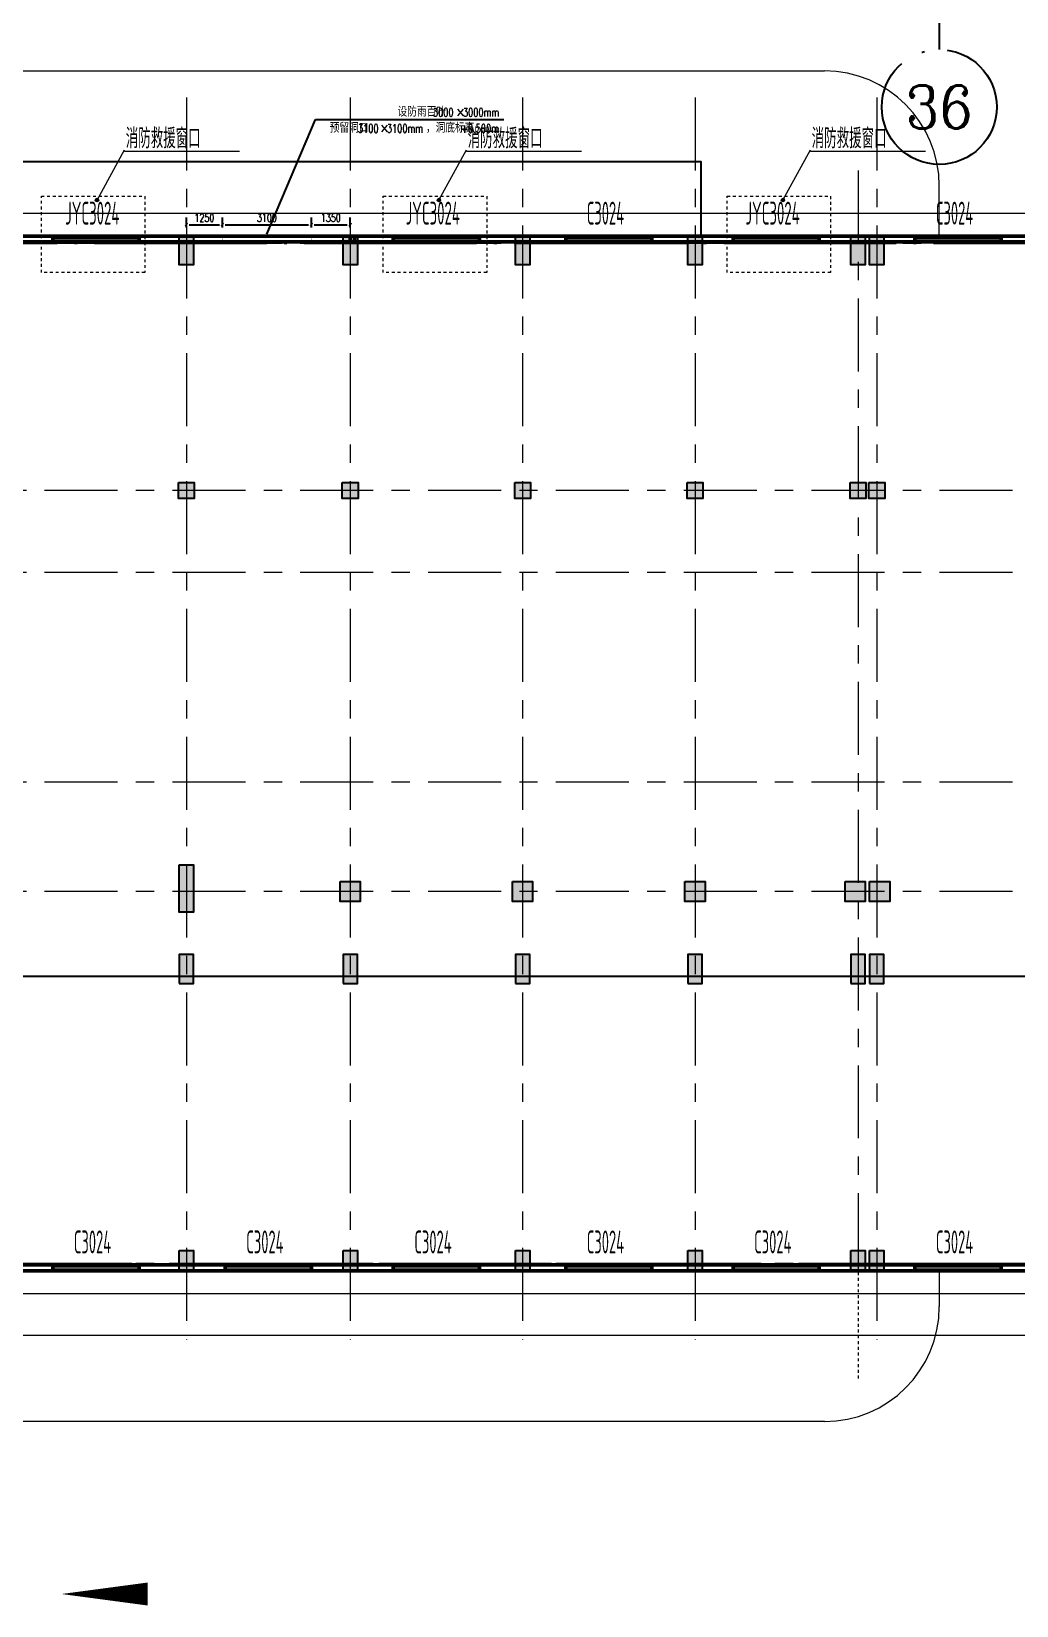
# Model space of a CAD drawing. Header units: metres. Extents: x 497148 to 498044, y 2998751 to 2999627.
# Drawn here: x 497730.8 to 497765.1, y 2999065.9 to 2999120.7 of the extents above; entities that cross this region are included whole.
import ezdxf
from ezdxf.enums import TextEntityAlignment as Align

# ---------------------------------------------------------------- set-up
doc = ezdxf.new("R2010")
doc.units = ezdxf.units.M
for name, pattern in [('CENTER', [2, 1.25, -0.25, 0.25, -0.25]), ('DOTE', [2.42, 2, -0.2, 0.02, -0.2]), ('ZQWS-轴网线', [4448, 2540, -636, 636, -636]), ('虚线', [2, 1, -1]), ('轴网线', [4448, 2540, -636, 636, -636])]:
    doc.linetypes.add(name, pattern=pattern)
for name, color, linetype in [('_0', 7, 'Continuous'), ('A-WALL', 4, 'Continuous'), ('A-楼板', 5, 'Continuous'), ('A-窗', 2, 'Continuous'), ('AXIS', 253, 'DOTE'), ('AXIS_TEXT', 7, 'Continuous'), ('COLU', 2, 'Continuous'), ('DIM_SYMB', 3, 'Continuous'), ('DOTE', 1, 'CENTER'), ('修改', 6, 'Continuous'), ('救援窗线', 1, 'Continuous'), ('新建建筑', 2, 'Continuous'), ('暖通开洞', 21, 'Continuous')]:
    doc.layers.add(name, color=color, linetype=linetype)
for name, color, linetype, lineweight in [('A-门窗号', 7, 'Continuous', 5), ('常规模型', 2, 'Continuous', 18), ('常规注释', 3, 'Continuous', 18), ('桁架-管廊', 6, 'Continuous', 0), ('道路', 4, 'Continuous', 15)]:
    doc.layers.add(name, color=color, linetype=linetype, lineweight=lineweight)
doc.layers.add('建筑轴线', color=1, linetype='DOTE', lineweight=15, plot=False)
doc.layers.get('修改').off()
doc.styles.add('_TCH_AXIS', font='COMPLEX', dxfattribs={"bigfont": 'GBCBIG'})
doc.styles.add('_TCH_DIM', font='SIMPLEX', dxfattribs={"bigfont": 'GBCBIG'})
doc.styles.add('_TCH_DIM_T3', font='SIMPLEX', dxfattribs={"width": 0.705882, "bigfont": 'GBCBIG'})
doc.styles.add('COMPLEX', font='COMPLEX')
doc.styles.add('Hztxt-TSSDENG', font='TSSDENG', dxfattribs={"bigfont": 'Hztxt'})
doc.dimstyles.new('_TCH_ARCH&&100', dxfattribs={"dimtxt": 285, "dimasz": 100, "dimexe": 250, "dimexo": 300, "dimgap": 100, "dimtad": 1, "dimdec": 0, "dimzin": 0, "dimdsep": 46, "dimtxsty": '_TCH_DIM_T3', "dimblk": '_ArchTick-2', "dimcen": 0.09, "dimclrd": 256, "dimclre": 256, "dimclrt": 7, "dimazin": 2, "dimtfac": 1, "dimtdec": 0, "dimtix": 1, "dimtmove": 2, "dimatfit": 3, "dimfxl": 0, "dimtolj": 1, "dimtzin": 0, "dimarcsym": 0})

# ---------------------------------------------------------------- blocks, each defined once
blk = doc.blocks.new('_AXISO')
blk.add_circle((0, 0), 0.5)
at = {"layer": 'AXIS_TEXT', "style": 'COMPLEX', "width": 1.041667}
blk.add_attdef('A', text='', height=0.56, dxfattribs=at).set_placement((-0.25, -0.28), (0.25, -0.28), align=Align.FIT)
blk = doc.blocks.new('新块')
blk.add_line((497572.184, 2999087.833), (497785.684, 2999087.833))
at = {"layer": 'AXIS', "color": 3, "linetype": 'Continuous'}
blk.add_line((497762.434, 2999127.333), (497762.434, 2999120.077), dxfattribs=at)
at = {"layer": 'DIM_SYMB', "linetype": 'Continuous'}
blk.add_lwpolyline([(497746.904, 2999066.333, 0, 0, 0), (497731.888, 2999066.333, 0, 0.8, 0), (497734.888, 2999066.333, 0, 0, 0)], format="xyseb", dxfattribs=at)
at = {"layer": '建筑轴线', "ltscale": 3}
blk.add_lwpolyline([(497572.434, 2999113.333), (497785.434, 2999113.333), (497785.434, 2999077.833), (497572.434, 2999077.833)], close=True, dxfattribs=at)
at = {"layer": '新建建筑', "linetype": 'Continuous'}
blk.add_lwpolyline([(497723.734, 2999116.183), (497754.134, 2999116.183), (497754.134, 2999113.583), (497723.734, 2999113.583)], close=True, dxfattribs=at)
at = {"layer": '新建建筑', "linetype": 'Continuous', "const_width": 0.1}
blk.add_lwpolyline([(497785.684, 2999077.583), (497572.184, 2999077.583), (497572.184, 2999113.583), (497785.684, 2999113.583)], close=True, dxfattribs=at)
at = {"layer": '桁架-管廊', "linetype": 'ByBlock', "ltscale": 0.2}
blk.add_line((497789.434, 2999075.333), (497668.934, 2999075.333), dxfattribs=at)
at = {"layer": '道路', "linetype": 'ByBlock', "lineweight": 0, "ltscale": 0.2}
for p, q in [((497576.859, 2999119.333), (497758.434, 2999119.333)), ((497762.434, 2999113.583), (497762.434, 2999115.333)), ((497762.434, 2999077.583), (497762.434, 2999076.333)), ((497758.434, 2999072.333), (497576.91, 2999072.333))]:
    blk.add_line(p, q, dxfattribs=at)
for centre, start, end in [((497758.434, 2999115.333, 0), 0, 90), ((497758.434, 2999076.333, 0), 270, 0)]:
    blk.add_arc(centre, 4, start, end, dxfattribs=at)
at = {"layer": 'AXIS', "color": 3, "linetype": 'Continuous'}
ref = blk.add_blockref('_AXISO', (497762.434, 2999118.077), dxfattribs=dict(at, xscale=4, yscale=4, zscale=4))
ref.add_attrib('A', '36', dxfattribs={"layer": 'AXIS_TEXT', "color": 3, "linetype": 'Continuous', "height": 1.5033, "style": '_TCH_AXIS'}).set_placement((497761.253, 2999117.326), (497763.615, 2999117.326), align=Align.FIT)
blk = doc.blocks.new('组合窗-双层双列-上部固定下部推拉 - C3024-4489019-0_000平面图_118')
at = {"color": 0, "lineweight": 50}
for p, q in [((-1500, -100), (-1500, 100)), ((1500, 100), (1500, -100))]:
    blk.add_line(p, q, dxfattribs=at)
at = {"color": 0, "lineweight": 18}
for p, q in [((-1500, 100), (1500, 100)), ((-1500, 33), (1500, 33)), ((-1500, -33), (1500, -33)), ((1500, -100), (-1500, -100))]:
    blk.add_line(p, q, dxfattribs=at)
blk = doc.blocks.new('JYC3024 - JYC3024-4821861-0_000平面图_118')
at = {"color": 0, "lineweight": 50}
for p, q in [((-1500, -100), (-1500, 100)), ((1500, 100), (1500, -100))]:
    blk.add_line(p, q, dxfattribs=at)
at = {"color": 0, "lineweight": 18}
for p, q in [((-1500, 100), (1500, 100)), ((-1500, 33), (1500, 33)), ((-1500, -33), (1500, -33)), ((1500, -100), (-1500, -100))]:
    blk.add_line(p, q, dxfattribs=at)
blk = doc.blocks.new('一层_dwg_一层-5204054-0_000平面图_118')
at = {"layer": 'COLU', "color": 0, "flags": 128}
for points in [[(194266, 65529), (194766, 65529), (194766, 64529), (194266, 64529)], [(199966, 65529), (200466, 65529), (200466, 64529), (199966, 64529)], [(205966, 65529), (206466, 65529), (206466, 64529), (205966, 64529)], [(211966, 65529), (212466, 65529), (212466, 64529), (211966, 64529)], [(217641, 65529), (218141, 65529), (218141, 64529), (217641, 64529)], [(218291, 65529), (218791, 65529), (218791, 64529), (218291, 64529)], [(194241, 56954), (194791, 56954), (194791, 56404), (194241, 56404)], [(199941, 56954), (200491, 56954), (200491, 56404), (199941, 56404)], [(205941, 56954), (206491, 56954), (206491, 56404), (205941, 56404)], [(211941, 56954), (212491, 56954), (212491, 56404), (211941, 56404)], [(217616, 56954), (218166, 56954), (218166, 56404), (217616, 56404)], [(218266, 56954), (218816, 56954), (218816, 56404), (218266, 56404)], [(194266, 43654), (194766, 43654), (194766, 42004), (194266, 42004)], [(199866, 43079), (200566, 43079), (200566, 42379), (199866, 42379)], [(205866, 43079), (206566, 43079), (206566, 42379), (205866, 42379)], [(211866, 43079), (212566, 43079), (212566, 42379), (211866, 42379)], [(217441, 43079), (218141, 43079), (218141, 42379), (217441, 42379)], [(218291, 43079), (218991, 43079), (218991, 42379), (218291, 42379)], [(194266, 39529), (194766, 39529), (194766, 40529), (194266, 40529)], [(199966, 39529), (200466, 39529), (200466, 40529), (199966, 40529)], [(205966, 39529), (206466, 39529), (206466, 40529), (205966, 40529)], [(211966, 39529), (212466, 39529), (212466, 40529), (211966, 40529)], [(217641, 39529), (218141, 39529), (218141, 40529), (217641, 40529)], [(218291, 39529), (218791, 39529), (218791, 40529), (218291, 40529)], [(194266, 30229), (194766, 30229), (194766, 29529), (194266, 29529)], [(199966, 30229), (200466, 30229), (200466, 29529), (199966, 29529)], [(205966, 30229), (206466, 30229), (206466, 29529), (205966, 29529)], [(211966, 30229), (212466, 30229), (212466, 29529), (211966, 29529)], [(217641, 30229), (218141, 30229), (218141, 29529), (217641, 29529)], [(218291, 30229), (218791, 30229), (218791, 29529), (218291, 29529)]]:
    blk.add_lwpolyline(points, close=True, dxfattribs=at)
blk = doc.blocks.new('一层_dwg-4685749-0_000平面图_118')
at = {"lineweight": 5}
h = blk.add_hatch(color=0, dxfattribs=at)
h.paths.add_polyline_path([(178894, 10714), (179394, 10714), (179394, 11214), (178894, 11214)], flags=0)
h.paths.add_polyline_path([(151569, 10714), (152069, 10714), (152069, 11414), (151569, 11414)], flags=0)
h.paths.add_polyline_path([(229894, 10714), (230394, 10714), (230394, 11414), (229894, 11414)], flags=0)
h.paths.add_polyline_path([(188069, 10714), (188069, 11414), (187569, 11414), (187569, 10714)], flags=0)
h.paths.add_polyline_path([(229744, 10714), (229744, 11414), (229244, 11414), (229244, 10714)], flags=0)
h.paths.add_polyline_path([(211569, 10714), (212069, 10714), (212069, 11414), (211569, 11414)], flags=0)
h.paths.add_polyline_path([(42069, 10714), (42569, 10714), (42569, 11414), (42069, 11414)], flags=0)
h.paths.add_polyline_path([(217569, 10714), (218069, 10714), (218069, 11414), (217569, 11414)], flags=0)
h.paths.add_polyline_path([(55569, 10714), (56069, 10714), (56069, 11414), (55569, 11414)], flags=0)
h.paths.add_polyline_path([(115569, 10714), (116069, 10714), (116069, 11414), (115569, 11414)], flags=0)
h.paths.add_polyline_path([(50069, 10714), (50069, 11414), (49569, 11414), (49569, 10714)], flags=0)
h.paths.add_polyline_path([(181569, 10714), (182069, 10714), (182069, 11414), (181569, 11414)], flags=0)
h.paths.add_polyline_path([(109744, 10714), (109744, 11414), (109244, 11414), (109244, 10714)], flags=0)
h.paths.add_polyline_path([(91569, 10714), (92069, 10714), (92069, 11414), (91569, 11414)], flags=0)
h.paths.add_polyline_path([(236069, 10714), (236069, 11414), (235569, 11414), (235569, 10714)], flags=0)
h.paths.add_polyline_path([(74069, 10714), (74069, 11414), (73569, 11414), (73569, 10714)], flags=0)
h.paths.add_polyline_path([(88569, 10714), (89069, 10714), (89069, 11214), (88569, 11214)], flags=0)
h.paths.add_polyline_path([(61569, 10714), (62069, 10714), (62069, 11414), (61569, 11414)], flags=0)
h.paths.add_polyline_path([(133569, 10714), (134069, 10714), (134069, 11414), (133569, 11414)], flags=0)
h.paths.add_polyline_path([(67569, 10714), (68069, 10714), (68069, 11414), (67569, 11414)], flags=0)
h.paths.add_polyline_path([(169569, 10714), (170069, 10714), (170069, 11414), (169569, 11414)], flags=0)
h.paths.add_polyline_path([(193569, 10714), (194069, 10714), (194069, 11414), (193569, 11414)], flags=0)
h.paths.add_polyline_path([(200069, 10714), (200069, 11414), (199569, 11414), (199569, 10714)], flags=0)
h.paths.add_polyline_path([(164069, 10714), (164069, 11414), (163569, 11414), (163569, 10714)], flags=0)
h.paths.add_polyline_path([(176394, 10714), (176394, 11414), (175894, 11414), (175894, 10714)], flags=0)
h.paths.add_polyline_path([(205869, 10714), (206369, 10714), (206369, 11414), (205869, 11414)], flags=0)
h.paths.add_polyline_path([(223569, 10714), (224069, 10714), (224069, 11414), (223569, 11414)], flags=0)
h.paths.add_polyline_path([(249569, 10714), (249569, 11414), (249069, 11414), (249069, 10714)], flags=0)
h.paths.add_polyline_path([(175744, 10714), (175744, 11414), (175244, 11414), (175244, 10714)], flags=0)
h.paths.add_polyline_path([(255569, 10714), (255569, 11414), (255069, 11414), (255069, 10714)], flags=0)
h.paths.add_polyline_path([(128069, 10714), (128069, 11414), (127569, 11414), (127569, 10714)], flags=0)
h.paths.add_polyline_path([(79569, 10714), (80069, 10714), (80069, 11414), (79569, 11414)], flags=0)
h.paths.add_polyline_path([(243569, 10714), (243569, 11414), (243069, 11414), (243069, 10714)], flags=0)
h.paths.add_polyline_path([(85569, 10714), (86069, 10714), (86069, 11414), (85569, 11414)], flags=0)
h.paths.add_polyline_path([(98069, 10714), (98069, 11414), (97569, 11414), (97569, 10714), (97686, 10714)], flags=0)
h.paths.add_polyline_path([(103569, 10714), (104069, 10714), (104069, 11414), (103569, 11414)], flags=0)
h.paths.add_polyline_path([(121569, 10714), (122069, 10714), (122069, 11414), (121569, 11414)], flags=0)
h.paths.add_polyline_path([(110394, 10714), (110394, 11414), (109894, 11414), (109894, 10714)], flags=0)
h.paths.add_polyline_path([(146069, 10714), (146069, 11414), (145569, 11414), (145569, 10714)], flags=0)
h.paths.add_polyline_path([(158069, 10714), (158069, 11414), (157569, 11414), (157569, 10714)], flags=0)
h.paths.add_polyline_path([(140069, 10714), (140069, 11414), (139569, 11414), (139569, 10714)], flags=0)
h.paths.add_polyline_path([(243569, 13164), (243569, 13664), (243069, 13664), (243069, 13164)], flags=0)
h.paths.add_polyline_path([(249069, 13164), (249569, 13164), (249569, 13664), (249069, 13664)], flags=0)
h.paths.add_polyline_path([(140069, 15214), (140069, 15714), (139569, 15714), (139569, 15214)], flags=0)
h.paths.add_polyline_path([(157569, 15214), (158069, 15214), (158069, 15714), (157569, 15714)], flags=0)
h.paths.add_polyline_path([(151569, 15214), (152069, 15214), (152069, 15714), (151569, 15714)], flags=0)
h.paths.add_polyline_path([(128069, 15214), (128069, 15714), (127569, 15714), (127569, 15214)], flags=0)
h.paths.add_polyline_path([(146069, 15214), (146069, 15714), (145569, 15714), (145569, 15214)], flags=0)
h.paths.add_polyline_path([(133569, 15214), (134069, 15214), (134069, 15714), (133569, 15714)], flags=0)
h.paths.add_polyline_path([(88569, 18064), (89069, 18064), (89069, 18564), (88569, 18564)], flags=0)
h.paths.add_polyline_path([(79719, 18064), (80069, 18064), (80069, 18564), (79569, 18564), (79569, 18064)], flags=0)
h.paths.add_polyline_path([(85569, 18064), (86069, 18064), (86069, 18564), (85569, 18564)], flags=0)
h.paths.add_polyline_path([(74069, 18064), (74069, 18564), (73569, 18564), (73569, 18064)], flags=0)
h.paths.add_polyline_path([(178894, 18064), (179394, 18064), (179394, 18564), (178894, 18564)], flags=0)
h.paths.add_polyline_path([(164069, 18064), (164069, 18564), (163569, 18564), (163569, 18064)], flags=0)
h.paths.add_polyline_path([(175244, 18064), (175744, 18064), (175744, 18564), (175244, 18564)], flags=0)
h.paths.add_polyline_path([(175894, 18064), (176394, 18064), (176394, 18564), (175894, 18564)], flags=0)
h.paths.add_polyline_path([(169569, 18064), (170069, 18064), (170069, 18564), (169569, 18564)], flags=0)
h.paths.add_polyline_path([(169569, 20714), (170069, 20714), (170069, 21714), (169569, 21714), (169569, 21014)], flags=0)
h.paths.add_polyline_path([(55569, 20714), (56069, 20714), (56069, 21714), (55569, 21714), (55569, 21014)], flags=0)
h.paths.add_polyline_path([(175744, 20714), (175744, 21714), (175244, 21714), (175244, 20714)], flags=0)
h.paths.add_polyline_path([(49569, 20714), (50069, 20714), (50069, 21714), (49569, 21714), (49569, 21014)], flags=0)
h.paths.add_polyline_path([(164069, 20714), (164069, 21714), (163569, 21714), (163569, 20714)], flags=0)
h.paths.add_polyline_path([(133569, 20714), (134069, 20714), (134069, 21714), (133569, 21714), (133569, 21014)], flags=0)
h.paths.add_polyline_path([(158069, 20714), (158069, 21714), (157569, 21714), (157569, 20714)], flags=0)
h.paths.add_polyline_path([(92069, 20714), (92069, 21714), (91569, 21714), (91569, 20714)], flags=0)
h.paths.add_polyline_path([(61569, 20714), (62069, 20714), (62069, 21714), (61569, 21714), (61569, 21014)], flags=0)
h.paths.add_polyline_path([(73569, 20714), (74069, 20714), (74069, 21714), (73569, 21714), (73569, 21014)], flags=0)
h.paths.add_polyline_path([(67569, 20714), (68069, 20714), (68069, 21714), (67569, 21714), (67569, 21014)], flags=0)
h.paths.add_polyline_path([(85569, 20714), (86069, 20714), (86069, 21714), (85569, 21714), (85569, 21014)], flags=0)
h.paths.add_polyline_path([(109744, 20714), (109744, 21714), (109244, 21714), (109244, 20714)], flags=0)
h.paths.add_polyline_path([(42069, 20714), (42569, 20714), (42569, 21714), (42069, 21714), (42069, 21014)], flags=0)
h.paths.add_polyline_path([(151569, 20714), (152069, 20714), (152069, 21714), (151569, 21714), (151569, 21014)], flags=0)
h.paths.add_polyline_path([(206369, 20714), (206369, 21714), (205869, 21714), (205869, 20714)], flags=0)
h.paths.add_polyline_path([(249069, 20714), (249569, 20714), (249569, 21714), (249069, 21714), (249069, 21014)], flags=0)
h.paths.add_polyline_path([(255569, 20714), (255569, 21714), (255069, 21714), (255069, 20714)], flags=0)
h.paths.add_polyline_path([(212069, 20714), (212069, 21714), (211569, 21714), (211569, 20714)], flags=0)
h.paths.add_polyline_path([(217569, 20714), (218069, 20714), (218069, 21714), (217569, 21714), (217569, 21014)], flags=0)
h.paths.add_polyline_path([(224069, 20714), (224069, 21714), (223569, 21714), (223569, 20714)], flags=0)
h.paths.add_polyline_path([(199569, 20714), (200069, 20714), (200069, 21714), (199569, 21714), (199569, 21014)], flags=0)
h.paths.add_polyline_path([(193569, 20714), (194069, 20714), (194069, 21714), (193569, 21714), (193569, 21014)], flags=0)
h.paths.add_polyline_path([(80069, 20714), (80069, 21714), (79569, 21714), (79569, 20714)], flags=0)
h.paths.add_polyline_path([(97686, 20714), (98069, 20714), (98069, 21714), (97569, 21714), (97569, 20714)], flags=0)
h.paths.add_polyline_path([(116069, 20714), (116069, 21714), (115569, 21714), (115569, 20714)], flags=0)
h.paths.add_polyline_path([(104069, 20714), (104069, 21714), (103569, 21714), (103569, 20714)], flags=0)
h.paths.add_polyline_path([(181569, 20714), (182069, 20714), (182069, 21714), (181569, 21714), (181569, 21014)], flags=0)
h.paths.add_polyline_path([(188069, 20714), (188069, 21714), (187569, 21714), (187569, 20714)], flags=0)
h.paths.add_polyline_path([(235569, 20714), (236069, 20714), (236069, 21714), (235569, 21714), (235569, 21014)], flags=0)
h.paths.add_polyline_path([(229244, 20714), (229744, 20714), (229744, 21714), (229244, 21714), (229244, 21014)], flags=0)
h.paths.add_polyline_path([(139569, 20714), (140069, 20714), (140069, 21714), (139569, 21714), (139569, 21014)], flags=0)
h.paths.add_polyline_path([(230394, 20714), (230394, 21714), (229894, 21714), (229894, 20714)], flags=0)
h.paths.add_polyline_path([(110394, 20714), (110394, 21714), (109894, 21714), (109894, 20714)], flags=0)
h.paths.add_polyline_path([(243069, 20714), (243569, 20714), (243569, 21714), (243069, 21714), (243069, 21014)], flags=0)
h.paths.add_polyline_path([(122069, 20714), (122069, 21714), (121569, 21714), (121569, 20714)], flags=0)
h.paths.add_polyline_path([(128069, 20714), (128069, 21714), (127569, 21714), (127569, 20714)], flags=0)
h.paths.add_polyline_path([(176394, 20714), (176394, 21714), (175894, 21714), (175894, 20714)], flags=0)
h.paths.add_polyline_path([(145569, 20714), (146069, 20714), (146069, 21714), (145569, 21714), (145569, 21014)], flags=0)
h.paths.add_polyline_path([(206369, 23189), (206369, 24839), (205869, 24839), (205869, 23189)], flags=0)
h.paths.add_polyline_path([(199569, 23189), (200069, 23189), (200069, 24839), (199569, 24839)], flags=0)
h.paths.add_polyline_path([(194069, 23189), (194069, 24839), (193569, 24839), (193569, 23189)], flags=0)
h.paths.add_polyline_path([(229044, 23564), (229744, 23564), (229744, 24264), (229044, 24264)], flags=0)
h.paths.add_polyline_path([(224169, 23564), (224169, 24264), (223469, 24264), (223469, 23564)], flags=0)
h.paths.add_polyline_path([(217469, 23564), (218169, 23564), (218169, 24264), (217469, 24264)], flags=0)
h.paths.add_polyline_path([(212169, 23564), (212169, 24264), (211469, 24264), (211469, 23564)], flags=0)
h.paths.add_polyline_path([(230594, 23564), (230594, 24264), (229894, 24264), (229894, 23564)], flags=0)
h.paths.add_polyline_path([(187544, 24289), (188094, 24289), (188094, 24839), (187544, 24839)], flags=0)
h.paths.add_polyline_path([(182094, 24289), (182094, 24839), (181544, 24839), (181544, 24289)], flags=0)
h.paths.add_polyline_path([(104094, 24289), (104094, 24839), (103544, 24839), (103544, 24289)], flags=0)
h.paths.add_polyline_path([(109894, 24289), (110444, 24289), (110444, 24839), (109894, 24839)], flags=0)
h.paths.add_polyline_path([(121544, 24289), (122094, 24289), (122094, 24839), (121544, 24839)], flags=0)
h.paths.add_polyline_path([(97686, 24289), (98094, 24289), (98094, 24839), (97544, 24839), (97544, 24289)], flags=0)
h.paths.add_polyline_path([(163544, 24289), (164094, 24289), (164094, 24839), (163544, 24839)], flags=0)
h.paths.add_polyline_path([(175194, 24289), (175744, 24289), (175744, 24839), (175194, 24839)], flags=0)
h.paths.add_polyline_path([(133544, 24289), (134094, 24289), (134094, 24839), (133544, 24839)], flags=0)
h.paths.add_polyline_path([(175894, 24289), (176444, 24289), (176444, 24839), (175894, 24839)], flags=0)
h.paths.add_polyline_path([(146094, 24289), (146094, 24839), (145544, 24839), (145544, 24289)], flags=0)
h.paths.add_polyline_path([(80094, 24289), (80094, 24839), (79544, 24839), (79544, 24289)], flags=0)
h.paths.add_polyline_path([(85544, 24289), (86094, 24289), (86094, 24839), (85544, 24839)], flags=0)
h.paths.add_polyline_path([(128094, 24289), (128094, 24839), (127544, 24839), (127544, 24289)], flags=0)
h.paths.add_polyline_path([(151544, 24289), (152094, 24289), (152094, 24839), (151544, 24839)], flags=0)
h.paths.add_polyline_path([(109194, 24289), (109744, 24289), (109744, 24839), (109194, 24839)], flags=0)
h.paths.add_polyline_path([(169544, 24289), (170094, 24289), (170094, 24839), (169544, 24839)], flags=0)
h.paths.add_polyline_path([(140094, 24289), (140094, 24839), (139544, 24839), (139544, 24289)], flags=0)
h.paths.add_polyline_path([(157544, 24289), (158094, 24289), (158094, 24839), (157544, 24839)], flags=0)
h.paths.add_polyline_path([(91544, 24289), (92094, 24289), (92094, 24839), (91544, 24839)], flags=0)
h.paths.add_polyline_path([(115544, 24289), (116094, 24289), (116094, 24839), (115544, 24839)], flags=0)
h.paths.add_polyline_path([(235544, 27439), (236094, 27439), (236094, 27989), (235544, 27989)], flags=0)
h.paths.add_polyline_path([(243044, 27439), (243594, 27439), (243594, 27989), (243044, 27989)], flags=0)
h.paths.add_polyline_path([(249594, 27439), (249594, 27989), (249044, 27989), (249044, 27439)], flags=0)
h.paths.add_polyline_path([(62094, 27439), (62094, 27989), (61544, 27989), (61544, 27439)], flags=0)
h.paths.add_polyline_path([(64569, 27439), (65119, 27439), (65119, 27989), (64569, 27989)], flags=0)
h.paths.add_polyline_path([(56094, 27439), (56094, 27989), (55544, 27989), (55544, 27439)], flags=0)
h.paths.add_polyline_path([(50094, 27439), (50094, 27989), (49559, 27989), (49559, 27439)], flags=0)
h.paths.add_polyline_path([(255569, 27464), (255569, 27964), (254769, 27964), (254769, 27464)], flags=0)
h.paths.add_polyline_path([(42579, 27464), (42579, 27964), (42069, 27964), (42069, 27464)], flags=0)
h.paths.add_polyline_path([(243594, 34739), (243594, 35289), (243044, 35289), (243044, 34739)], flags=0)
h.paths.add_polyline_path([(249044, 34739), (249594, 34739), (249594, 35289), (249044, 35289)], flags=0)
h.paths.add_polyline_path([(236094, 34739), (236094, 35289), (235544, 35289), (235544, 34739)], flags=0)
h.paths.add_polyline_path([(64569, 34739), (65119, 34739), (65119, 35289), (64569, 35289)], flags=0)
h.paths.add_polyline_path([(55544, 34739), (56094, 34739), (56094, 35289), (55544, 35289)], flags=0)
h.paths.add_polyline_path([(49559, 34739), (50094, 34739), (50094, 35289), (49559, 35289), (49559, 35274)], flags=0)
h.paths.add_polyline_path([(61544, 34739), (62094, 34739), (62094, 35289), (61544, 35289)], flags=0)
h.paths.add_polyline_path([(42579, 34764), (42579, 35264), (42069, 35264), (42069, 34764)], flags=0)
h.paths.add_polyline_path([(255569, 34764), (255569, 35264), (254769, 35264), (254769, 34764)], flags=0)
h.paths.add_polyline_path([(229769, 37589), (229769, 38139), (229219, 38139), (229219, 37589)], flags=0)
h.paths.add_polyline_path([(187544, 37589), (188094, 37589), (188094, 38139), (187544, 38139)], flags=0)
h.paths.add_polyline_path([(236094, 37589), (236094, 38139), (235544, 38139), (235544, 37589)], flags=0)
h.paths.add_polyline_path([(212094, 37589), (212094, 38139), (211544, 38139), (211544, 37589)], flags=0)
h.paths.add_polyline_path([(182094, 37589), (182094, 38139), (181544, 38139), (181544, 37589)], flags=0)
h.paths.add_polyline_path([(243594, 37589), (243594, 38139), (243044, 38139), (243044, 37589)], flags=0)
h.paths.add_polyline_path([(230419, 37589), (230419, 38139), (229869, 38139), (229869, 37589)], flags=0)
h.paths.add_polyline_path([(199544, 37589), (200094, 37589), (200094, 38139), (199544, 38139)], flags=0)
h.paths.add_polyline_path([(249044, 37589), (249594, 37589), (249594, 38139), (249044, 38139)], flags=0)
h.paths.add_polyline_path([(205844, 37589), (206394, 37589), (206394, 38139), (205844, 38139)], flags=0)
h.paths.add_polyline_path([(223544, 37589), (224094, 37589), (224094, 38139), (223544, 38139)], flags=0)
h.paths.add_polyline_path([(218094, 37589), (218094, 38139), (217544, 38139), (217544, 37589)], flags=0)
h.paths.add_polyline_path([(194094, 37589), (194094, 38139), (193544, 38139), (193544, 37589)], flags=0)
h.paths.add_polyline_path([(163544, 37589), (164094, 37589), (164094, 38139), (163544, 38139)], flags=0)
h.paths.add_polyline_path([(157544, 37589), (158094, 37589), (158094, 38139), (157544, 38139)], flags=0)
h.paths.add_polyline_path([(176444, 37589), (176444, 38139), (175894, 38139), (175894, 37589)], flags=0)
h.paths.add_polyline_path([(146094, 37589), (146094, 38139), (145544, 38139), (145544, 37589)], flags=0)
h.paths.add_polyline_path([(169544, 37589), (170094, 37589), (170094, 38139), (169544, 38139)], flags=0)
h.paths.add_polyline_path([(139544, 37589), (140094, 37589), (140094, 38139), (139544, 38139)], flags=0)
h.paths.add_polyline_path([(91544, 37589), (92094, 37589), (92094, 38139), (91544, 38139)], flags=0)
h.paths.add_polyline_path([(97544, 37589), (98094, 37589), (98094, 38139), (97544, 38139)], flags=0)
h.paths.add_polyline_path([(80094, 37589), (80094, 38139), (79544, 38139), (79544, 37589)], flags=0)
h.paths.add_polyline_path([(115544, 37589), (116094, 37589), (116094, 38139), (115544, 38139)], flags=0)
h.paths.add_polyline_path([(134094, 37589), (134094, 38139), (133544, 38139), (133544, 37589)], flags=0)
h.paths.add_polyline_path([(85544, 37589), (86094, 37589), (86094, 38139), (85544, 38139)], flags=0)
h.paths.add_polyline_path([(104094, 37589), (104094, 38139), (103544, 38139), (103544, 37589)], flags=0)
h.paths.add_polyline_path([(109744, 37589), (109744, 38139), (109194, 38139), (109194, 37589)], flags=0)
h.paths.add_polyline_path([(56094, 37589), (56094, 38139), (55544, 38139), (55544, 37589)], flags=0)
h.paths.add_polyline_path([(73544, 37589), (74094, 37589), (74094, 38139), (73544, 38139)], flags=0)
h.paths.add_polyline_path([(50094, 37589), (50094, 38139), (49559, 38139), (49559, 37589)], flags=0)
h.paths.add_polyline_path([(127544, 37589), (128094, 37589), (128094, 38139), (127544, 38139)], flags=0)
h.paths.add_polyline_path([(122094, 37589), (122094, 38139), (121544, 38139), (121544, 37589)], flags=0)
h.paths.add_polyline_path([(110444, 37589), (110444, 38139), (109894, 38139), (109894, 37589)], flags=0)
h.paths.add_polyline_path([(175744, 37589), (175744, 38139), (175194, 38139), (175194, 37589)], flags=0)
h.paths.add_polyline_path([(152094, 37589), (152094, 38139), (151544, 38139), (151544, 37589)], flags=0)
h.paths.add_polyline_path([(68094, 37589), (68094, 38139), (67544, 38139), (67544, 37589)], flags=0)
h.paths.add_polyline_path([(62094, 37589), (62094, 38139), (61544, 38139), (61544, 37589)], flags=0)
h.paths.add_polyline_path([(42579, 37614), (42579, 38114), (42069, 38114), (42069, 37614)], flags=0)
h.paths.add_polyline_path([(255569, 37614), (255569, 38114), (254769, 38114), (254769, 37614)], flags=0)
h.paths.add_polyline_path([(243069, 43764), (243569, 43764), (243569, 44264), (243069, 44264), (243069, 43864)], flags=0)
h.paths.add_polyline_path([(249069, 43764), (249569, 43764), (249569, 44264), (249069, 44264)], flags=0)
h.paths.add_polyline_path([(255569, 45714), (255569, 46714), (255069, 46714), (255069, 45714)], flags=0)
h.paths.add_polyline_path([(249069, 45714), (249569, 45714), (249569, 46714), (249069, 46714)], flags=0)
h.paths.add_polyline_path([(243569, 45714), (243569, 46714), (243069, 46714), (243069, 45714)], flags=0)
h.paths.add_polyline_path([(187569, 45714), (188069, 45714), (188069, 46714), (187569, 46714)], flags=0)
h.paths.add_polyline_path([(182069, 45714), (182069, 46714), (181569, 46714), (181569, 45714)], flags=0)
h.paths.add_polyline_path([(229894, 45714), (230394, 45714), (230394, 46714), (229894, 46714)], flags=0)
h.paths.add_polyline_path([(229244, 45714), (229744, 45714), (229744, 46714), (229244, 46714)], flags=0)
h.paths.add_polyline_path([(236069, 45714), (236069, 46714), (235569, 46714), (235569, 45714)], flags=0)
h.paths.add_polyline_path([(212069, 45714), (212069, 46714), (211569, 46714), (211569, 45714)], flags=0)
h.paths.add_polyline_path([(193569, 45714), (194069, 45714), (194069, 46714), (193569, 46714)], flags=0)
h.paths.add_polyline_path([(199569, 45714), (200069, 45714), (200069, 46714), (199569, 46714)], flags=0)
h.paths.add_polyline_path([(205869, 45714), (206369, 45714), (206369, 46714), (205869, 46714)], flags=0)
h.paths.add_polyline_path([(223569, 45714), (224069, 45714), (224069, 46714), (223569, 46714)], flags=0)
h.paths.add_polyline_path([(218069, 45714), (218069, 46714), (217569, 46714), (217569, 45714)], flags=0)
h.paths.add_polyline_path([(146069, 45714), (146069, 46714), (145569, 46714), (145569, 45714)], flags=0)
h.paths.add_polyline_path([(176394, 45714), (176394, 46714), (175894, 46714), (175894, 45714)], flags=0)
h.paths.add_polyline_path([(49569, 45714), (50069, 45714), (50069, 46714), (49569, 46714)], flags=0)
h.paths.add_polyline_path([(42069, 45714), (42569, 45714), (42569, 46714), (42069, 46714)], flags=0)
h.paths.add_polyline_path([(163569, 45714), (164069, 45714), (164069, 46714), (163569, 46714)], flags=0)
h.paths.add_polyline_path([(170069, 45714), (170069, 46714), (169569, 46714), (169569, 45714)], flags=0)
h.paths.add_polyline_path([(91569, 45714), (92069, 45714), (92069, 46714), (91569, 46714)], flags=0)
h.paths.add_polyline_path([(121569, 45714), (122069, 45714), (122069, 46714), (121569, 46714)], flags=0)
h.paths.add_polyline_path([(128069, 45714), (128069, 46714), (127569, 46714), (127569, 45714)], flags=0)
h.paths.add_polyline_path([(103569, 45714), (104069, 45714), (104069, 46714), (103569, 46714)], flags=0)
h.paths.add_polyline_path([(74069, 45714), (74069, 46714), (73569, 46714), (73569, 45714)], flags=0)
h.paths.add_polyline_path([(86069, 45714), (86069, 46714), (85569, 46714), (85569, 45714)], flags=0)
h.paths.add_polyline_path([(157569, 45714), (158069, 45714), (158069, 46714), (157569, 46714)], flags=0)
h.paths.add_polyline_path([(110394, 45714), (110394, 46714), (109894, 46714), (109894, 45714)], flags=0)
h.paths.add_polyline_path([(68069, 45714), (68069, 46714), (67569, 46714), (67569, 45714)], flags=0)
h.paths.add_polyline_path([(175744, 45714), (175744, 46714), (175244, 46714), (175244, 45714)], flags=0)
h.paths.add_polyline_path([(61569, 45714), (62069, 45714), (62069, 46714), (61569, 46714)], flags=0)
h.paths.add_polyline_path([(80069, 45714), (80069, 46714), (79569, 46714), (79569, 45714)], flags=0)
h.paths.add_polyline_path([(133569, 45714), (134069, 45714), (134069, 46714), (133569, 46714)], flags=0)
h.paths.add_polyline_path([(97569, 45714), (98069, 45714), (98069, 46714), (97569, 46714)], flags=0)
h.paths.add_polyline_path([(55569, 45714), (56069, 45714), (56069, 46714), (55569, 46714)], flags=0)
h.paths.add_polyline_path([(139569, 45714), (140069, 45714), (140069, 46714), (139569, 46714)], flags=0)
h.paths.add_polyline_path([(109244, 45714), (109744, 45714), (109744, 46714), (109244, 46714)], flags=0)
h.paths.add_polyline_path([(115569, 45714), (116069, 45714), (116069, 46714), (115569, 46714)], flags=0)
h.paths.add_polyline_path([(152069, 45714), (152069, 46714), (151569, 46714), (151569, 45714)], flags=0)
at = {"color": 0}
blk.add_blockref('一层_dwg_一层-5204054-0_000平面图_118', (11602, -18815), dxfattribs=at)
blk = doc.blocks.new('01引出标注 - 双行-2_5mm-0_7-实心点-4823222-0_000平面图_118')
at = {"layer": '常规注释', "lineweight": 18}
blk.add_line((20, 0), (0, 0), dxfattribs=at)
blk = doc.blocks.new('01引出标注 - 双行-2.5mm-0.7-实心点 - 200-1_118')
at = {"layer": '常规注释'}
h = blk.add_hatch(color=256, dxfattribs=at)
edge = h.paths.add_edge_path(flags=0)
edge.add_arc((-959, -1692), 60, 0, 360)
blk.add_line((-959, -1692), (0, 50), dxfattribs=at)
blk.add_circle((-959, -1692), 60, dxfattribs=at)
at = {"layer": '常规注释', "xscale": 200, "yscale": 200, "zscale": 200}
blk.add_blockref('01引出标注 - 双行-2_5mm-0_7-实心点-4823222-0_000平面图_118', (0, 0), dxfattribs=at)
at = {"layer": '常规注释', "color": 7, "style": 'Hztxt-TSSDENG', "width": 0.63}
blk.add_text('消防救援窗口', height=690, dxfattribs=at).set_placement((40, 109))
blk = doc.blocks.new('*U211')
at = {"layer": '_0', "color": 2, "const_width": 10}
blk.add_lwpolyline([(2902235, 1146294), (2902235, 1146094), (2899135, 1146094), (2899135, 1146294)], close=True, dxfattribs=at)
blk = doc.blocks.new('_ArchTick-2')
at = {"color": 0, "linetype": 'ByBlock', "const_width": 0.4}
blk.add_lwpolyline([(-0.5, -0.5), (0.5, 0.5)], dxfattribs=at)
blk = doc.blocks.new('*D192')
at = {"layer": 'Defpoints', "color": 0, "transparency": 16777216}
for p in [(-409328, 256167), (-410579, 255769), (-409328, 255769)]:
    blk.add_point(p, dxfattribs=at)
at = {"layer": '暖通开洞', "lineweight": -2, "transparency": 16777216}
for p, q in [((-410579, 256069), (-410579, 256417)), ((-409328, 256069), (-409328, 256417)), ((-410479, 256167), (-409428, 256167))]:
    blk.add_line(p, q, dxfattribs=at)
at = {"layer": '暖通开洞', "lineweight": -2, "transparency": 16777216, "xscale": 100, "yscale": 100, "zscale": 100, "rotation": 180}
blk.add_blockref('_ArchTick-2', (-410579, 256167), dxfattribs=at)
at = {"layer": '暖通开洞', "lineweight": -2, "transparency": 16777216, "xscale": 100, "yscale": 100, "zscale": 100}
blk.add_blockref('_ArchTick-2', (-409328, 256167), dxfattribs=at)
at = {"layer": '暖通开洞', "color": 7, "transparency": 16777216, "insert": (-409953, 256409), "char_height": 285, "attachment_point": 5, "style": '_TCH_DIM_T3'}
blk.add_mtext('\\A1;1250', dxfattribs=at)
blk = doc.blocks.new('*D193')
at = {"layer": 'Defpoints', "color": 0, "transparency": 16777216}
for p in [(-406228, 256167), (-409328, 255769), (-406228, 255769)]:
    blk.add_point(p, dxfattribs=at)
at = {"layer": '暖通开洞', "lineweight": -2, "transparency": 16777216}
for p, q in [((-409328, 256069), (-409328, 256417)), ((-406228, 256069), (-406228, 256417)), ((-409228, 256167), (-406328, 256167))]:
    blk.add_line(p, q, dxfattribs=at)
at = {"layer": '暖通开洞', "lineweight": -2, "transparency": 16777216, "xscale": 100, "yscale": 100, "zscale": 100, "rotation": 180}
blk.add_blockref('_ArchTick-2', (-409328, 256167), dxfattribs=at)
at = {"layer": '暖通开洞', "lineweight": -2, "transparency": 16777216, "xscale": 100, "yscale": 100, "zscale": 100}
blk.add_blockref('_ArchTick-2', (-406228, 256167), dxfattribs=at)
at = {"layer": '暖通开洞', "color": 7, "transparency": 16777216, "insert": (-407778, 256409), "char_height": 285, "attachment_point": 5, "style": '_TCH_DIM_T3'}
blk.add_mtext('\\A1;3100', dxfattribs=at)
blk = doc.blocks.new('*D194')
at = {"layer": 'Defpoints', "color": 0, "transparency": 16777216}
for p in [(-404879, 256167), (-406228, 255769), (-404879, 255769)]:
    blk.add_point(p, dxfattribs=at)
at = {"layer": '暖通开洞', "lineweight": -2, "transparency": 16777216}
for p, q in [((-406228, 256069), (-406228, 256417)), ((-404879, 256069), (-404879, 256417)), ((-406128, 256167), (-404979, 256167))]:
    blk.add_line(p, q, dxfattribs=at)
at = {"layer": '暖通开洞', "lineweight": -2, "transparency": 16777216, "xscale": 100, "yscale": 100, "zscale": 100, "rotation": 180}
blk.add_blockref('_ArchTick-2', (-406228, 256167), dxfattribs=at)
at = {"layer": '暖通开洞', "lineweight": -2, "transparency": 16777216, "xscale": 100, "yscale": 100, "zscale": 100}
blk.add_blockref('_ArchTick-2', (-404879, 256167), dxfattribs=at)
at = {"layer": '暖通开洞', "color": 7, "transparency": 16777216, "insert": (-405553, 256409), "char_height": 285, "attachment_point": 5, "style": '_TCH_DIM_T3'}
blk.add_mtext('\\A1;1350', dxfattribs=at)
blk = doc.blocks.new('Aproll6 - type1-5216897-0_000平面图_134')
at = {"layer": '常规模型', "lineweight": 18}
for p, q in [((53312, 63717), (148122, 63717)), ((53042, 62917), (148392, 62917)), ((148392, 26917), (98292, 26917)), ((148122, 26117), (98562, 26117))]:
    blk.add_line(p, q, dxfattribs=at)
blk = doc.blocks.new('暖通通风百叶开洞')
at = {"layer": '暖通开洞'}
for p, q in [((-407778.3, 255835.3), (-406082.8, 259824.5)), ((-406082.8, 259824.5), (-399531.6, 259824.5))]:
    blk.add_line(p, q, dxfattribs=at)
at = {"layer": '暖通开洞', "rotation": 180}
blk.add_blockref('*U211', (2492907.1, 1401862.2, -2000), dxfattribs=at)
at = {"layer": '暖通开洞', "color": 7, "style": '_TCH_DIM'}
for s, height, p in [('设防雨百叶', 337.59, (-403231.1, 259929.5)), ('×', 337.6, (-401202.4, 259929.5)), ('预留洞口', 337.59, (-405594.1, 259369.5)), ('×', 337.6, (-403851.1, 259369.5)), ('，洞底标高', 337.59, (-402245.3, 259369.5))]:
    blk.add_text(s, height=height, dxfattribs=at).set_placement(p)
at = {"layer": '暖通开洞', "color": 7, "style": '_TCH_DIM', "width": 0.705882}
for s, p in [('3000', (-402002.4, 259929.5)), ('3000mm', (-400956.6, 259929.5)), ('3100', (-404611.1, 259369.5)), ('3100mm', (-403605.3, 259369.5)), ('+0.500m', (-401016.6, 259369.5))]:
    blk.add_text(s, height=297.5, dxfattribs=at).set_placement(p)
at = {"layer": '暖通开洞'}
for p1, p2, picture, middle in [((-410578.6, 255768.7), (-409328.3, 255768.7), '*D192', (-409953.5, 256409.3)), ((-409328.3, 255768.7), (-406228.3, 255768.7), '*D193', (-407778.3, 256409.3)), ((-406228.3, 255768.7), (-404878.6, 255768.7), '*D194', (-405553.5, 256409.3))]:
    dim = blk.add_aligned_dim(p1=p1, p2=p2, distance=398.1, dimstyle='_TCH_ARCH&&100', dxfattribs=at)
    dim.commit()
    dim.dimension.update_dxf_attribs({"geometry": picture, "text_midpoint": middle})
blk = doc.blocks.new('A$C19395157')
at = {"layer": 'A-WALL', "lineweight": 50}
for p, q in [((163349, 39850.6), (160199, 39850.6)), ((161949, 39650.6), (163349, 39650.6)), ((166349, 39850.6), (163349, 39850.6)), ((163349, 39650.6), (166349, 39650.6)), ((169349, 39850.6), (166349, 39850.6)), ((166349, 39650.6), (167749, 39650.6)), ((167749, 39650.6), (168249, 39650.6)), ((168249, 39650.6), (169349, 39650.6)), ((172349, 39850.6), (169349, 39850.6)), ((169349, 39650.6), (172349, 39650.6)), ((173849, 39850.6), (172349, 39850.6)), ((172349, 39650.6), (173449, 39650.6)), ((173449, 39650.6), (173849, 39650.6)), ((175199, 39850.6), (173699, 39850.6)), ((173699, 39850.6), (173699, 39650.6)), ((173699, 39650.6), (173949, 39650.6)), ((173849, 39650.6), (173849, 39850.6)), ((173949, 39650.6), (175199, 39650.6)), ((178199, 39850.6), (175199, 39850.6)), ((175199, 39650.6), (178199, 39650.6)), ((181199, 39850.6), (178199, 39850.6)), ((178199, 39650.6), (179449, 39650.6)), ((179449, 39650.6), (179949, 39650.6)), ((179949, 39650.6), (181199, 39650.6)), ((184199, 39850.6), (181199, 39850.6)), ((181199, 39650.6), (184199, 39650.6)), ((187024, 39850.6), (184199, 39850.6)), ((184199, 39650.6), (185449, 39650.6)), ((185449, 39650.6), (185949, 39650.6)), ((185949, 39650.6), (187024, 39650.6)), ((190024, 39850.6), (187024, 39850.6)), ((187024, 39650.6), (190024, 39650.6)), ((193349, 39850.6), (190024, 39850.6)), ((190024, 39650.6), (191124, 39650.6)), ((191124, 39650.6), (191624, 39650.6)), ((191624, 39650.6), (191774, 39650.6)), ((191774, 39650.6), (192274, 39650.6)), ((192274, 39650.6), (193349, 39650.6)), ((196349, 39850.6), (193349, 39850.6)), ((193349, 39650.6), (196349, 39650.6)), ((198899, 39850.6), (196349, 39850.6)), ((196349, 39650.6), (197449, 39650.6)), ((160199, 3850.6), (163349, 3850.6)), ((163349, 4050.6), (161949, 4050.6)), ((166349, 4050.6), (163349, 4050.6)), ((163349, 3850.6), (166349, 3850.6)), ((167749, 4050.6), (166349, 4050.6)), ((166349, 3850.6), (169349, 3850.6)), ((168249, 4050.6), (167749, 4050.6)), ((169349, 4050.6), (168249, 4050.6)), ((172349, 4050.6), (169349, 4050.6)), ((169349, 3850.6), (172349, 3850.6)), ((173449, 4050.6), (172349, 4050.6)), ((172349, 3850.6), (175199, 3850.6)), ((173949, 4050.6), (173449, 4050.6)), ((175199, 4050.6), (173949, 4050.6)), ((178199, 4050.6), (175199, 4050.6)), ((175199, 3850.6), (178199, 3850.6)), ((179449, 4050.6), (178199, 4050.6)), ((178199, 3850.6), (181199, 3850.6)), ((179949, 4050.6), (179449, 4050.6)), ((181199, 4050.6), (179949, 4050.6)), ((184199, 4050.6), (181199, 4050.6)), ((181199, 3850.6), (184199, 3850.6)), ((185449, 4050.6), (184199, 4050.6)), ((184199, 3850.6), (187024, 3850.6)), ((185949, 4050.6), (185449, 4050.6)), ((187024, 4050.6), (185949, 4050.6)), ((190024, 4050.6), (187024, 4050.6)), ((187024, 3850.6), (190024, 3850.6)), ((191124, 4050.6), (190024, 4050.6)), ((190024, 3850.6), (193349, 3850.6)), ((191624, 4050.6), (191124, 4050.6)), ((191774, 4050.6), (191624, 4050.6)), ((192274, 4050.6), (191774, 4050.6)), ((193349, 4050.6), (192274, 4050.6)), ((196349, 4050.6), (193349, 4050.6)), ((193349, 3850.6), (196349, 3850.6)), ((197449, 4050.6), (196349, 4050.6)), ((196349, 3850.6), (198899, 3850.6))]:
    blk.add_line(p, q, dxfattribs=at)
at = {"layer": 'A-楼板', "lineweight": 18}
for points in [[(161949, 39650.6), (167749, 39650.6), (168249, 39650.6), (173449, 39650.6), (173949, 39650.6), (179449, 39650.6), (179949, 39650.6), (185449, 39650.6), (185949, 39650.6), (191124, 39650.6), (191624, 39650.6), (191774, 39650.6), (192274, 39650.6), (197449, 39650.6)], [(197449, 4050.6), (192274, 4050.6), (191774, 4050.6), (191624, 4050.6), (191124, 4050.6), (185949, 4050.6), (185449, 4050.6), (179949, 4050.6), (179449, 4050.6), (173949, 4050.6), (173449, 4050.6), (168249, 4050.6), (167749, 4050.6), (161949, 4050.6)]]:
    blk.add_lwpolyline(points, dxfattribs=at)
at = {"layer": 'AXIS', "lineweight": 13}
blk.add_line((191374, 4000), (191374, 0), dxfattribs=at)
at = {"layer": 'DOTE', "linetype": 'ZQWS-轴网线', "lineweight": 5}
for p, q in [((167999, 44673.7), (167999, 1460)), ((173699, 44673.7), (173699, 1460)), ((179699, 44673.7), (179699, 1460)), ((185699, 44673.7), (185699, 1460)), ((192024, 44673.7), (192024, 1460)), ((191374, 42133.7), (191374, 4000)), ((218981.4, 39600.6), (1629.6, 39600.6)), ((218981.4, 31000.6), (1629.6, 31000.6)), ((218981.4, 28150.6), (1629.6, 28150.6)), ((218981.4, 20850.6), (1629.6, 20850.6)), ((218981.4, 14100.6), (1629.6, 14100.6)), ((218981.4, 4100.6), (1629.6, 4100.6))]:
    blk.add_line(p, q, dxfattribs=at)
at = {"layer": 'DOTE', "linetype": '轴网线', "lineweight": 5}
blk.add_line((218981.4, 17050.6), (150361.2, 17050.6), dxfattribs=at)
at = {"layer": '救援窗线', "linetype": '虚线', "lineweight": 13}
for p, q in [((162950.8, 41243.1), (166550.8, 41243.1)), ((162950.8, 38583.1), (162950.8, 41243.1)), ((166550.8, 41243.1), (166550.8, 38583.1)), ((174848.4, 41243.1), (178448.4, 41243.1)), ((174848.4, 38583.1), (174848.4, 41243.1)), ((178448.4, 41243.1), (178448.4, 38583.1)), ((186818.3, 41243.1), (190418.3, 41243.1)), ((186818.3, 38583.1), (186818.3, 41243.1)), ((190418.3, 41243.1), (190418.3, 38583.1)), ((166550.8, 38583.1), (162950.8, 38583.1)), ((178448.4, 38583.1), (174848.4, 38583.1)), ((190418.3, 38583.1), (186818.3, 38583.1))]:
    blk.add_line(p, q, dxfattribs=at)
at = {"color": 8}
blk.add_blockref('一层_dwg-4685749-0_000平面图_118', (-38119.7, -6863.8), dxfattribs=at)
at = {"layer": 'A-窗'}
for name, p in [('JYC3024 - JYC3024-4821861-0_000平面图_118', (164849, 39750.6)), ('JYC3024 - JYC3024-4821861-0_000平面图_118', (176699, 39750.6)), ('组合窗-双层双列-上部固定下部推拉 - C3024-4489019-0_000平面图_118', (182699, 39750.6)), ('JYC3024 - JYC3024-4821861-0_000平面图_118', (188524, 39750.6)), ('组合窗-双层双列-上部固定下部推拉 - C3024-4489019-0_000平面图_118', (194849, 39750.6)), ('组合窗-双层双列-上部固定下部推拉 - C3024-4489019-0_000平面图_118', (164849, 3950.6)), ('组合窗-双层双列-上部固定下部推拉 - C3024-4489019-0_000平面图_118', (170849, 3950.6)), ('组合窗-双层双列-上部固定下部推拉 - C3024-4489019-0_000平面图_118', (176699, 3950.6)), ('组合窗-双层双列-上部固定下部推拉 - C3024-4489019-0_000平面图_118', (182699, 3950.6)), ('组合窗-双层双列-上部固定下部推拉 - C3024-4489019-0_000平面图_118', (188524, 3950.6)), ('组合窗-双层双列-上部固定下部推拉 - C3024-4489019-0_000平面图_118', (194849, 3950.6))]:
    blk.add_blockref(name, p, dxfattribs=at)
at = {"layer": '修改'}
blk.add_blockref('暖通通风百叶开洞', (578577.7, -215918.1), dxfattribs=at)
at = {"layer": '常规模型'}
blk.add_blockref('Aproll6 - type1-5216897-0_000平面图_134', (50507, -23066.1), dxfattribs=at)
at = {"layer": '常规注释'}
for p in [(165848.2, 42799.6), (177745.8, 42799.6), (189715.7, 42799.6)]:
    blk.add_blockref('01引出标注 - 双行-2.5mm-0.7-实心点 - 200-1_118', p, dxfattribs=at)
at = {"layer": 'A-门窗号', "lineweight": 15, "style": 'Hztxt-TSSDENG'}
for s, width, p in [('JYC3024', 0.49, (163780.8, 40251.9)), ('JYC3024', 0.49, (175630.8, 40251.9)), ('C3024', 0.48, (181931.7, 40251.9)), ('JYC3024', 0.49, (187455.8, 40251.9)), ('C3024', 0.48, (194081.7, 40251.9)), ('C3024', 0.48, (164081.7, 4451.9)), ('C3024', 0.48, (170081.7, 4451.9)), ('C3024', 0.48, (175931.7, 4451.9)), ('C3024', 0.48, (181931.7, 4451.9)), ('C3024', 0.48, (187756.7, 4451.9)), ('C3024', 0.48, (194081.7, 4451.9))]:
    blk.add_text(s, height=800, dxfattribs=dict(at, width=width)).set_placement(p)

msp = doc.modelspace()

# ---------------------------------------------------------------- block references
msp.add_blockref('新块', (0, 0))
at = {"xscale": 0.001, "yscale": 0.001, "zscale": 0.001}
msp.add_blockref('A$C19395157', (497568.235, 2999073.732), dxfattribs=at)

doc.saveas('drawing.dxf')
